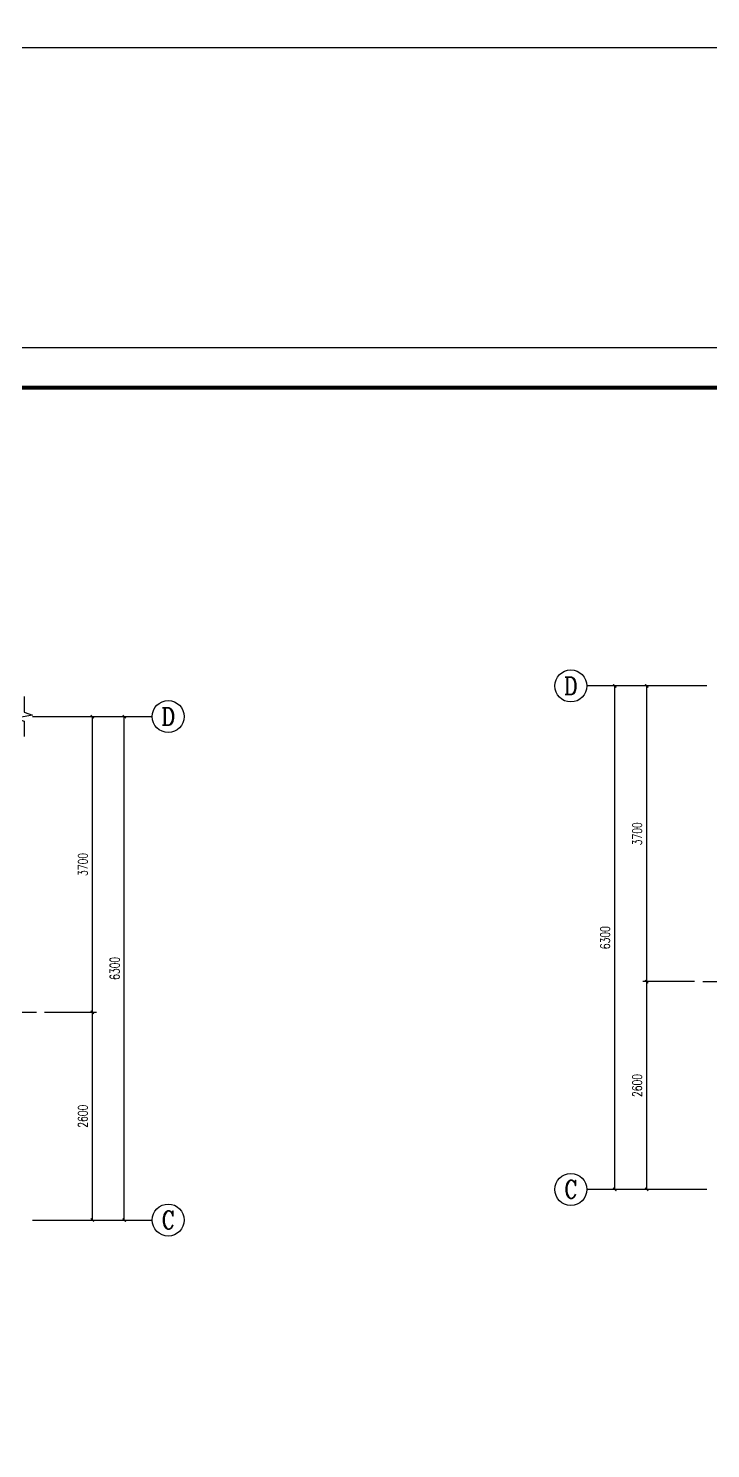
# Model space of a CAD drawing. Extents: x 5904849 to 6011887, y -826029 to -177002.
# Drawn here: x 5921154 to 5929690, y -810103 to -792332 of the extents above; entities that cross this region are included whole.
import ezdxf
from ezdxf.enums import TextEntityAlignment as Align

# ---------------------------------------------------------------- set-up
doc = ezdxf.new("R2010")
doc.units = 0
doc.header["$LTSCALE"] = 1000
doc.header["$MEASUREMENT"] = 0
doc.linetypes.add('DOTE', pattern=[2.42, 2, -0.2, 0.02, -0.2])
doc.layers.get('0').update_dxf_attribs({"linetype": 'CONTINUOUS'})
doc.layers.get('Defpoints').update_dxf_attribs({"linetype": 'CONTINUOUS'})
for name, color, linetype in [('AXIS', 3, 'CONTINUOUS'), ('AXIS_TEXT', 7, 'CONTINUOUS'), ('DIM_SYMB', 3, 'CONTINUOUS'), ('DOTE', 252, 'CONTINUOUS'), ('PUB_DIM', 3, 'CONTINUOUS'), ('PUB_TITLE', 4, 'CONTINUOUS')]:
    doc.layers.add(name, color=color, linetype=linetype)
doc.styles.add('_TCH_AXIS', font='COMPLEX', dxfattribs={"bigfont": 'GBCBIG'})
doc.styles.add('_TCH_DIM_T3', font='SIMPLEX', dxfattribs={"width": 0.705882, "bigfont": 'GBCBIG'})
doc.styles.add('COMPLEX', font='COMPLEX')
doc.dimstyles.new('_TCH_ARCH&&50', dxfattribs={"dimtxt": 119, "dimasz": 40, "dimexe": 50, "dimexo": 100, "dimgap": 60.5, "dimtad": 1, "dimdec": 0, "dimzin": 0, "dimdsep": 46, "dimtxsty": '_TCH_DIM_T3', "dimblk": 'ARCHTICK', "dimcen": 0.09, "dimclrt": 7, "dimazin": 2, "dimtfac": 1, "dimtdec": 0, "dimtix": 1, "dimtmove": 2, "dimatfit": 3, "dimfxl": 0, "dimtolj": 1, "dimtzin": 0, "dimarcsym": 0})

# ---------------------------------------------------------------- blocks, each defined once
blk = doc.blocks.new('_ArchTick')
at = {"color": 0, "linetype": 'ByBlock', "const_width": 0.4}
blk.add_lwpolyline([(-0.5, -0.5), (0.5, 0.5)], dxfattribs=at)
blk = doc.blocks.new('*D235')
at = {"layer": 'Defpoints', "color": 0}
for p in [(5928891, -804260), (5929591, -804260), (5929591, -806860)]:
    blk.add_point(p, dxfattribs=at)
at = {"layer": 'PUB_DIM', "color": 0, "lineweight": -2}
for p, q in [((5929491, -804260), (5928841, -804260)), ((5928891, -806860), (5928891, -804260)), ((5929491, -806860), (5928841, -806860))]:
    blk.add_line(p, q, dxfattribs=at)
at = {"layer": 'PUB_DIM', "color": 0, "lineweight": -2, "xscale": 40, "yscale": 40, "zscale": 40}
for p, rotation in [((5928891, -804260), 90), ((5928891, -806860), 270)]:
    blk.add_blockref('_ArchTick', p, dxfattribs=dict(at, rotation=rotation))
at = {"layer": 'PUB_DIM', "color": 7, "insert": (5928771, -805560), "char_height": 119, "attachment_point": 5, "rotation": 90, "style": '_TCH_DIM_T3'}
blk.add_mtext('\\A1;2600', dxfattribs=at)
blk = doc.blocks.new('*D236')
at = {"layer": 'Defpoints', "color": 0}
for p in [(5928891, -800560), (5929591, -800560), (5929591, -804260)]:
    blk.add_point(p, dxfattribs=at)
at = {"layer": 'PUB_DIM', "color": 0, "lineweight": -2}
for p, q in [((5929491, -800560), (5928841, -800560)), ((5928891, -804260), (5928891, -800560)), ((5929491, -804260), (5928841, -804260))]:
    blk.add_line(p, q, dxfattribs=at)
at = {"layer": 'PUB_DIM', "color": 0, "lineweight": -2, "xscale": 40, "yscale": 40, "zscale": 40}
for p, rotation in [((5928891, -800560), 90), ((5928891, -804260), 270)]:
    blk.add_blockref('_ArchTick', p, dxfattribs=dict(at, rotation=rotation))
at = {"layer": 'PUB_DIM', "color": 7, "insert": (5928771, -802410), "char_height": 119, "attachment_point": 5, "rotation": 90, "style": '_TCH_DIM_T3'}
blk.add_mtext('\\A1;3700', dxfattribs=at)
blk = doc.blocks.new('*D237')
at = {"layer": 'AXIS', "color": 0, "lineweight": -2}
for p, q in [((5929491, -800560), (5928441, -800560)), ((5928491, -806860), (5928491, -800560)), ((5929491, -806860), (5928441, -806860))]:
    blk.add_line(p, q, dxfattribs=at)
at = {"layer": 'Defpoints', "color": 0}
for p in [(5928491, -800560), (5929591, -800560), (5929591, -806860)]:
    blk.add_point(p, dxfattribs=at)
at = {"layer": 'AXIS', "color": 0, "lineweight": -2, "xscale": 40, "yscale": 40, "zscale": 40}
for p, rotation in [((5928491, -800560), 90), ((5928491, -806860), 270)]:
    blk.add_blockref('_ArchTick', p, dxfattribs=dict(at, rotation=rotation))
at = {"layer": 'AXIS', "color": 7, "insert": (5928371, -803710), "char_height": 119, "attachment_point": 5, "rotation": 90, "style": '_TCH_DIM_T3'}
blk.add_mtext('\\A1;6300', dxfattribs=at)
blk = doc.blocks.new('*D292')
at = {"layer": 'Defpoints', "color": 0}
for p in [(5921254, -804644), (5921954, -804644), (5921254, -807244)]:
    blk.add_point(p, dxfattribs=at)
at = {"layer": 'PUB_DIM', "color": 0, "lineweight": -2}
for p, q in [((5921354, -804644), (5922004, -804644)), ((5921954, -807244), (5921954, -804644)), ((5921354, -807244), (5922004, -807244))]:
    blk.add_line(p, q, dxfattribs=at)
at = {"layer": 'PUB_DIM', "color": 0, "lineweight": -2, "xscale": 40, "yscale": 40, "zscale": 40}
for p, rotation in [((5921954, -804644), 90), ((5921954, -807244), 270)]:
    blk.add_blockref('_ArchTick', p, dxfattribs=dict(at, rotation=rotation))
at = {"layer": 'PUB_DIM', "color": 7, "insert": (5921834, -805944), "char_height": 119, "attachment_point": 5, "rotation": 90, "style": '_TCH_DIM_T3'}
blk.add_mtext('\\A1;2600', dxfattribs=at)
blk = doc.blocks.new('*D293')
at = {"layer": 'Defpoints', "color": 0}
for p in [(5921254, -800944), (5921954, -800944), (5921254, -804644)]:
    blk.add_point(p, dxfattribs=at)
at = {"layer": 'PUB_DIM', "color": 0, "lineweight": -2}
for p, q in [((5921354, -800944), (5922004, -800944)), ((5921954, -804644), (5921954, -800944)), ((5921354, -804644), (5922004, -804644))]:
    blk.add_line(p, q, dxfattribs=at)
at = {"layer": 'PUB_DIM', "color": 0, "lineweight": -2, "xscale": 40, "yscale": 40, "zscale": 40}
for p, rotation in [((5921954, -800944), 90), ((5921954, -804644), 270)]:
    blk.add_blockref('_ArchTick', p, dxfattribs=dict(at, rotation=rotation))
at = {"layer": 'PUB_DIM', "color": 7, "insert": (5921834, -802794), "char_height": 119, "attachment_point": 5, "rotation": 90, "style": '_TCH_DIM_T3'}
blk.add_mtext('\\A1;3700', dxfattribs=at)
blk = doc.blocks.new('*D294')
at = {"layer": 'AXIS', "color": 0, "lineweight": -2}
for p, q in [((5921354, -800944), (5922404, -800944)), ((5922354, -807244), (5922354, -800944)), ((5921354, -807244), (5922404, -807244))]:
    blk.add_line(p, q, dxfattribs=at)
at = {"layer": 'Defpoints', "color": 0}
for p in [(5921254, -800944), (5922354, -800944), (5921254, -807244)]:
    blk.add_point(p, dxfattribs=at)
at = {"layer": 'AXIS', "color": 0, "lineweight": -2, "xscale": 40, "yscale": 40, "zscale": 40}
for p, rotation in [((5922354, -800944), 90), ((5922354, -807244), 270)]:
    blk.add_blockref('_ArchTick', p, dxfattribs=dict(at, rotation=rotation))
at = {"layer": 'AXIS', "color": 7, "insert": (5922234, -804094), "char_height": 119, "attachment_point": 5, "rotation": 90, "style": '_TCH_DIM_T3'}
blk.add_mtext('\\A1;6300', dxfattribs=at)
blk = doc.blocks.new('_AXISO')
blk.add_circle((0, 0), 0.5)
at = {"layer": 'AXIS_TEXT', "style": 'COMPLEX', "width": 1.041667}
blk.add_attdef('A', text='', height=0.56, dxfattribs=at).set_placement((-0.25, -0.28), (0.25, -0.28), align=Align.FIT)

msp = doc.modelspace()

# ---------------------------------------------------------------- linework, layer by layer
at = {"layer": 'AXIS', "color": 0}
for p, q in [((5929641.5, -800560.2), (5928141.5, -800560.2)), ((5921203.7, -800943.6), (5922703.7, -800943.6)), ((5929641.5, -806860.2), (5928141.5, -806860.2)), ((5921203.7, -807243.6), (5922703.7, -807243.6))]:
    msp.add_line(p, q, dxfattribs=at)
at = {"layer": 'DIM_SYMB', "color": 0}
msp.add_lwpolyline([(5921101, -800693.6), (5921101, -800887.3), (5921206, -800925.6), (5920996, -800962.6), (5921101, -800999.8), (5921101, -801193.6)], dxfattribs=at)
at = {"layer": 'DOTE', "linetype": 'DOTE'}
for p, q in [((5929591.5, -804260.2), (5939696.9, -804260.2)), ((5911148.2, -804643.6), (5921253.7, -804643.6))]:
    msp.add_line(p, q, dxfattribs=at)
at = {"layer": 'PUB_TITLE', "color": 4}
for points in [[(5904849.4, -792569.5), (5946899.4, -792569.5), (5946899.4, -762869.5), (5904849.4, -762869.5)], [(5904849.4, -826028.7), (5946899.4, -826028.7), (5946899.4, -796328.7), (5904849.4, -796328.7)]]:
    msp.add_lwpolyline(points, close=True, dxfattribs=at)
at = {"layer": 'PUB_TITLE', "color": 4, "const_width": 50}
msp.add_lwpolyline([(5906099.4, -825528.7), (5946399.4, -825528.7), (5946399.4, -796828.7), (5906099.4, -796828.7)], close=True, dxfattribs=at)

# ---------------------------------------------------------------- block references
at = {"layer": 'AXIS', "color": 0}
ref = msp.add_blockref('_AXISO', (5927941.5, -800560.2), dxfattribs=dict(at, xscale=400, yscale=400, zscale=400))
ref.add_attrib('A', 'D', dxfattribs={"layer": 'AXIS_TEXT', "color": 0, "height": 217.6, "style": '_TCH_AXIS'}).set_placement((5927853.4, -800669), (5928029.6, -800669), align=Align.FIT)
ref = msp.add_blockref('_AXISO', (5922903.7, -800943.6), dxfattribs=dict(at, xscale=400, yscale=400, zscale=400))
ref.add_attrib('A', 'D', dxfattribs={"layer": 'AXIS_TEXT', "color": 0, "height": 217.6, "style": '_TCH_AXIS'}).set_placement((5922815.6, -801052.4), (5922991.8, -801052.4), align=Align.FIT)
ref = msp.add_blockref('_AXISO', (5927941.5, -806860.2), dxfattribs=dict(at, xscale=400, yscale=400, zscale=400))
ref.add_attrib('A', 'C', dxfattribs={"layer": 'AXIS_TEXT', "color": 0, "height": 227.8, "style": '_TCH_AXIS'}).set_placement((5927860.1, -806974.1), (5928022.9, -806974.1), align=Align.FIT)
ref = msp.add_blockref('_AXISO', (5922903.7, -807243.6), dxfattribs=dict(at, xscale=400, yscale=400, zscale=400))
ref.add_attrib('A', 'C', dxfattribs={"layer": 'AXIS_TEXT', "color": 0, "height": 227.8, "style": '_TCH_AXIS'}).set_placement((5922822.3, -807357.5), (5922985.1, -807357.5), align=Align.FIT)

# ---------------------------------------------------------------- dimensions: what is measured, and where the dimension line sits
for p1, p2, distance, picture, middle in [((5929591.5, -806860.2), (5929591.5, -800560.2), 1100, '*D237', (5928371.5, -803710.2)), ((5921253.7, -807243.6), (5921253.7, -800943.6), -1100, '*D294', (5922233.7, -804093.6))]:
    dim = msp.add_aligned_dim(p1=p1, p2=p2, distance=distance, dimstyle='_TCH_ARCH&&50', dxfattribs=at)
    dim.commit()
    dim.dimension.update_dxf_attribs({"geometry": picture, "text_midpoint": middle})
at = {"layer": 'PUB_DIM', "color": 0}
for p1, p2, distance, picture, middle in [((5929591.5, -804260.2), (5929591.5, -800560.2), 700, '*D236', (5928771.5, -802410.2)), ((5921253.7, -804643.6), (5921253.7, -800943.6), -700, '*D293', (5921833.7, -802793.6)), ((5929591.5, -806860.2), (5929591.5, -804260.2), 700, '*D235', (5928771.5, -805560.2)), ((5921253.7, -807243.6), (5921253.7, -804643.6), -700, '*D292', (5921833.7, -805943.6))]:
    dim = msp.add_aligned_dim(p1=p1, p2=p2, distance=distance, dimstyle='_TCH_ARCH&&50', dxfattribs=at)
    dim.commit()
    dim.dimension.update_dxf_attribs({"geometry": picture, "text_midpoint": middle})

doc.saveas('drawing.dxf')
